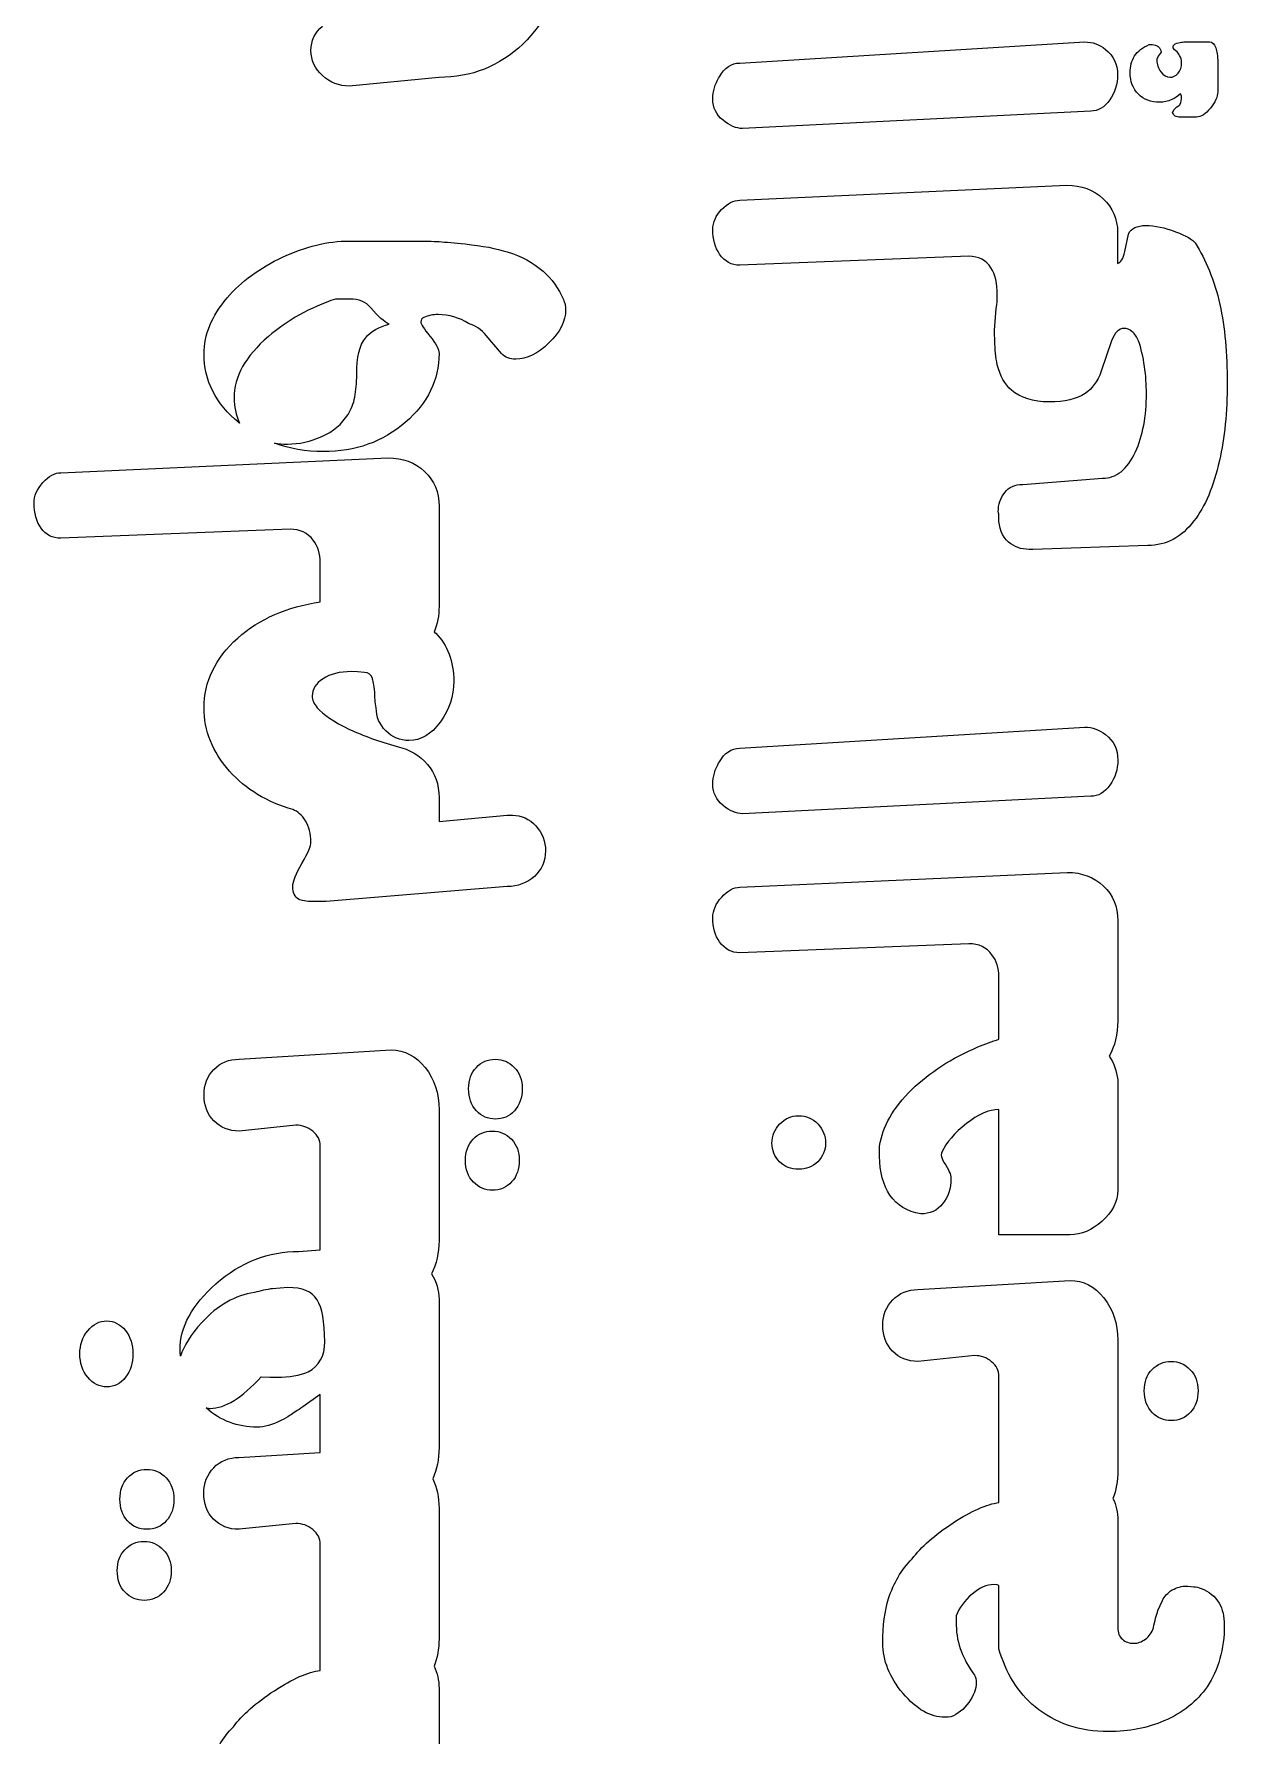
# Model space of a CAD drawing. Extents: x -11 to 3328, y 13 to 1701.
# Drawn here: x 2537.3 to 2619.8, y 1277.3 to 1393.1 of the extents above; entities that cross this region are included whole.
import ezdxf

# ---------------------------------------------------------------- set-up
doc = ezdxf.new("R2010")
doc.units = 0
doc.layers.add('H0107_Printing_Least_5', color=7, linetype='CONTINUOUS')

msp = doc.modelspace()

# ---------------------------------------------------------------- linework, layer by layer
at = {"layer": 'H0107_Printing_Least_5', "color": 1}
for points in [[(2585.298235, 1391.120465), (2608.785235, 1392.562465)], [(2613.175235, 1392.379465), (2613.374235, 1392.379465)], [(2615.750235, 1392.560465), (2617.269235, 1392.560465)], [(2613.984235, 1391.867465), (2613.786235, 1391.587465)], [(2617.830235, 1391.134465), (2617.830235, 1389.165465)], [(2564.816236, 1390.149465), (2558.725236, 1389.555465)], [(2615.318235, 1388.417465), (2615.371235, 1388.698465), (2615.354235, 1388.880465)], [(2609.198235, 1387.856465), (2585.495235, 1386.668465)], [(2614.760235, 1387.757465), (2614.865235, 1387.955465)], [(2616.394235, 1387.444465), (2615.272235, 1387.444465)], [(2585.298235, 1381.783465), (2607.563235, 1382.807465)], [(2611.013235, 1379.588466), (2611.013235, 1377.492466)], [(2611.508235, 1378.301466), (2611.756235, 1379.489466)], [(2558.735236, 1379.010466), (2563.288236, 1379.010466)], [(2600.879235, 1377.971466), (2585.298235, 1377.360466)], [(2558.746236, 1375.067466), (2558.317236, 1375.067466), (2557.792236, 1375.067466)], [(2602.661235, 1372.227466), (2602.629235, 1372.755466), (2602.629235, 1372.937466), (2602.760235, 1374.422466)], [(2569.075236, 1371.352466), (2568.035236, 1372.589466)], [(2610.600235, 1372.227466), (2609.907235, 1370.147466)], [(2539.100237, 1363.248466), (2561.366236, 1364.254466)], [(2604.559235, 1362.455466), (2609.989235, 1362.868466)], [(2564.832236, 1360.970466), (2564.832236, 1354.153466)], [(2602.925235, 1360.194466), (2602.925235, 1360.359466)], [(2554.698236, 1359.402466), (2539.102237, 1358.791466)], [(2613.076235, 1358.296466), (2605.236235, 1358.032466), (2604.988235, 1358.032466)], [(2556.744236, 1354.450466), (2556.744236, 1357.157466)], [(2564.502236, 1352.387466), (2564.618236, 1352.321466)], [(2559.756236, 1349.647466), (2559.283236, 1349.697466), (2558.874236, 1349.713466)], [(2585.298235, 1344.495466), (2608.785235, 1345.936466)], [(2564.832236, 1341.147466), (2564.832236, 1339.513467), (2569.476236, 1339.942467), (2569.657236, 1339.942467), (2569.822236, 1339.942467)], [(2609.198235, 1341.230466), (2585.495235, 1340.042466)], [(2585.299235, 1335.041467), (2607.580235, 1336.048467)], [(2569.470236, 1335.090467), (2557.141236, 1334.066467), (2556.712236, 1334.066467), (2556.282236, 1334.066467)], [(2611.029235, 1332.763467), (2611.029235, 1325.947467)], [(2600.893235, 1331.195467), (2585.299235, 1330.584467)], [(2602.942235, 1324.694467), (2602.942235, 1328.950467)], [(2551.232236, 1323.339467), (2561.581236, 1323.966467)], [(2611.029235, 1321.937467), (2611.029235, 1314.427467)], [(2564.832236, 1319.889467), (2564.832236, 1311.009467)], [(2607.778235, 1311.390467), (2602.942235, 1311.390467), (2602.942235, 1319.907467)], [(2555.094236, 1318.849467), (2551.232236, 1318.453467)], [(2555.301236, 1310.265467), (2556.744236, 1310.375467), (2556.744236, 1317.430467)], [(2594.821235, 1316.737467), (2594.821235, 1317.431467)], [(2554.547236, 1307.801467), (2553.505236, 1307.725467)], [(2597.429235, 1307.659467), (2607.778235, 1308.287467)], [(2564.832236, 1307.014467), (2564.832236, 1296.913468)], [(2611.029235, 1304.210467), (2611.029235, 1295.330468)], [(2601.291235, 1303.170467), (2597.429235, 1302.774467)], [(2552.733236, 1301.730467), (2553.312236, 1301.692467), (2553.813236, 1301.692467)], [(2602.942235, 1293.168468), (2602.942235, 1295.033468), (2602.942235, 1301.750467)], [(2551.218236, 1296.237468), (2556.744236, 1296.571468), (2556.744236, 1300.528467), (2555.554236, 1299.686468)], [(2564.832236, 1292.787468), (2564.832236, 1283.908468)], [(2555.090236, 1291.747468), (2551.220236, 1291.351468)], [(2611.029235, 1291.947468), (2611.029235, 1284.849468), (2611.029235, 1284.651468)], [(2556.744236, 1281.745468), (2556.744236, 1283.610468), (2556.744236, 1290.328468)], [(2602.942235, 1283.215468), (2602.942235, 1287.523468), (2602.809235, 1287.573468), (2602.574235, 1287.589468)], [(2615.788235, 1287.491468), (2616.201235, 1287.441468)], [(2613.763235, 1285.824468), (2614.060235, 1286.500468)], [(2600.037235, 1285.460468), (2600.037235, 1284.981468), (2600.037235, 1284.817468)], [(2564.832236, 1280.524468), (2564.832236, 1273.426468), (2564.832236, 1273.228468)], [(2599.662235, 1278.594468), (2599.480235, 1278.577468), (2599.250235, 1278.561468)]]:
    msp.add_lwpolyline(points, dxfattribs=at)
for points in [[(2617.335235, 1388.051465)], [(2611.508235, 1378.301466)], [(2556.855236, 1365.709466)], [(2564.923236, 1346.288466)], [(2563.883236, 1322.777467)], [(2568.678236, 1319.262467)], [(2588.012235, 1316.366467)], [(2569.775236, 1314.995467)], [(2609.940235, 1312.298467)], [(2614.661235, 1302.774467)], [(2542.220236, 1301.039467)], [(2544.943236, 1291.351468)], [(2544.761236, 1286.514468)]]:
    msp.add_lwpolyline(points, close=True, dxfattribs=at)
for points in [[(2540.529236, 1164.868471), (2668.124233, 1164.868471), (2756.453231, 1283.412468), (2756.453231, 1411.007465)], [(2572.903236, 1397.858465), (2572.903236, 1395.745465), (2572.114236, 1393.932465), (2570.535236, 1392.419465)], [(2556.117236, 1391.982465), (2556.117236, 1392.653465), (2556.382236, 1393.203465), (2556.910236, 1393.632465)], [(2570.535236, 1392.419465), (2568.956236, 1390.906465), (2567.050236, 1390.149465), (2564.816236, 1390.149465)], [(2608.785235, 1392.562465), (2609.302235, 1392.562465), (2609.769235, 1392.391465), (2610.188235, 1392.050465)], [(2610.188235, 1392.050465), (2610.738235, 1391.631465), (2611.013235, 1391.054465), (2611.013235, 1390.316465)], [(2612.176235, 1391.605465), (2612.380235, 1391.921465), (2612.713235, 1392.179465), (2613.175235, 1392.379465)], [(2613.374235, 1392.379465), (2613.538235, 1392.379465), (2613.676235, 1392.332465), (2613.786235, 1392.239465)], [(2613.786235, 1392.239465), (2613.896235, 1392.145465), (2613.962235, 1392.022465), (2613.984235, 1391.867465)], [(2614.793235, 1392.219465), (2614.793235, 1392.338465), (2614.875235, 1392.422465), (2615.041235, 1392.471465)], [(2614.974235, 1391.958465), (2614.853235, 1392.056465), (2614.793235, 1392.142465), (2614.793235, 1392.219465)], [(2615.041235, 1392.471465), (2615.205235, 1392.520465), (2615.338235, 1392.546465), (2615.436235, 1392.552465)], [(2615.436235, 1392.552465), (2615.536235, 1392.558465), (2615.640235, 1392.560465), (2615.750235, 1392.560465)], [(2617.269235, 1392.560465), (2617.455235, 1392.560465), (2617.599235, 1392.429465), (2617.698235, 1392.167465)], [(2617.698235, 1392.167465), (2617.742235, 1392.035465), (2617.774235, 1391.893465), (2617.797235, 1391.740465)], [(2556.902236, 1390.265465), (2556.379236, 1390.738465), (2556.117236, 1391.310465), (2556.117236, 1391.982465)], [(2583.911235, 1390.196465), (2584.263235, 1390.812465), (2584.726235, 1391.120465), (2585.298235, 1391.120465)], [(2611.871235, 1390.465465), (2611.871235, 1390.909465), (2611.973235, 1391.288465), (2612.176235, 1391.605465)], [(2613.786235, 1391.587465), (2613.720235, 1391.488465), (2613.687235, 1391.399465), (2613.687235, 1391.322465)], [(2613.687235, 1391.322465), (2613.687235, 1391.036465), (2613.778235, 1390.770465), (2613.959235, 1390.522465)], [(2615.238235, 1391.632465), (2615.183235, 1391.751465), (2615.095235, 1391.860465), (2614.974235, 1391.958465)], [(2615.132235, 1390.428465), (2615.290235, 1390.612465), (2615.371235, 1390.851465), (2615.371235, 1391.144465)], [(2615.371235, 1391.144465), (2615.371235, 1391.339465), (2615.326235, 1391.502465), (2615.238235, 1391.632465)], [(2617.797235, 1391.740465), (2617.819235, 1391.587465), (2617.830235, 1391.385465), (2617.830235, 1391.134465)], [(2558.725236, 1389.555465), (2558.032236, 1389.555465), (2557.424236, 1389.792465), (2556.902236, 1390.265465)], [(2583.573235, 1389.438465), (2583.644235, 1389.680465), (2583.757235, 1389.933465), (2583.911235, 1390.196465)], [(2611.013235, 1390.316465), (2611.013235, 1389.689465), (2610.835235, 1389.121465), (2610.477235, 1388.615465)], [(2612.429235, 1389.008465), (2612.057235, 1389.380465), (2611.871235, 1389.865465), (2611.871235, 1390.465465)], [(2613.959235, 1390.522465), (2614.141235, 1390.274465), (2614.341235, 1390.151465), (2614.562235, 1390.151465)], [(2614.562235, 1390.151465), (2614.782235, 1390.151465), (2614.972235, 1390.243465), (2615.132235, 1390.428465)], [(2583.466235, 1388.663465), (2583.466235, 1388.938465), (2583.501235, 1389.196465), (2583.573235, 1389.438465)], [(2584.159235, 1387.237465), (2583.696235, 1387.616465), (2583.466235, 1388.091465), (2583.466235, 1388.663465)], [(2610.477235, 1388.615465), (2610.119235, 1388.109465), (2609.692235, 1387.856465), (2609.198235, 1387.856465)], [(2613.871235, 1388.451465), (2613.282235, 1388.451465), (2612.802235, 1388.636465), (2612.429235, 1389.008465)], [(2614.704235, 1388.649465), (2614.437235, 1388.516465), (2614.160235, 1388.451465), (2613.871235, 1388.451465)], [(2615.304235, 1389.028465), (2615.104235, 1388.864465), (2614.904235, 1388.736465), (2614.704235, 1388.649465)], [(2615.354235, 1388.880465), (2615.332235, 1388.967465), (2615.315235, 1389.017465), (2615.304235, 1389.028465)], [(2617.830235, 1389.165465), (2617.830235, 1388.827465), (2617.665235, 1388.455465), (2617.335235, 1388.051465)], [(2614.942235, 1387.510465), (2614.853235, 1387.575465), (2614.793235, 1387.658465), (2614.760235, 1387.757465)], [(2614.865235, 1387.955465), (2614.911235, 1388.022465), (2615.010235, 1388.109465), (2615.162235, 1388.220465)], [(2615.272235, 1387.444465), (2615.140235, 1387.444465), (2615.029235, 1387.466465), (2614.942235, 1387.510465)], [(2615.162235, 1388.220465), (2615.219235, 1388.241465), (2615.272235, 1388.307465), (2615.318235, 1388.417465)], [(2617.335235, 1388.051465), (2617.005235, 1387.646465), (2616.691235, 1387.444465), (2616.394235, 1387.444465)], [(2585.495235, 1386.668465), (2585.066235, 1386.668465), (2584.621235, 1386.858465), (2584.159235, 1387.237465)], [(2607.563235, 1382.807465), (2608.553235, 1382.807465), (2609.376235, 1382.501465), (2610.031235, 1381.891465)], [(2584.068235, 1381.156465), (2584.470235, 1381.574465), (2584.880235, 1381.783465), (2585.298235, 1381.783465)], [(2610.031235, 1381.891465), (2610.686235, 1381.280465), (2611.013235, 1380.512465), (2611.013235, 1379.588466)], [(2583.466235, 1379.803466), (2583.466235, 1380.287465), (2583.666235, 1380.738465), (2584.068235, 1381.156465)], [(2583.927235, 1378.119466), (2583.620235, 1378.570466), (2583.466235, 1379.132466), (2583.466235, 1379.803466)], [(2611.756235, 1379.489466), (2611.844235, 1379.687466), (2611.986235, 1379.833466), (2612.185235, 1379.927466)], [(2612.185235, 1379.927466), (2612.383235, 1380.020465), (2612.631235, 1380.067465), (2612.927235, 1380.067465)], [(2612.927235, 1380.067465), (2613.555235, 1380.067465), (2614.234235, 1379.927466), (2614.966235, 1379.646466)], [(2614.966235, 1379.646466), (2615.698235, 1379.365466), (2616.141235, 1379.110466), (2616.295235, 1378.879466)], [(2554.183236, 1377.915466), (2555.733236, 1378.645466), (2557.251236, 1379.010466), (2558.735236, 1379.010466)], [(2563.288236, 1379.010466), (2563.870236, 1379.010466), (2564.390236, 1378.996466), (2564.847236, 1378.969466)], [(2564.847236, 1378.969466), (2565.302236, 1378.941466), (2565.888236, 1378.889466), (2566.603236, 1378.812466)], [(2566.603236, 1378.812466), (2567.790236, 1378.691466), (2568.747236, 1378.510466), (2569.473236, 1378.267466)], [(2569.473236, 1378.267466), (2570.430236, 1377.981466), (2571.244236, 1377.547466), (2571.914236, 1376.963466)], [(2585.298235, 1377.360466), (2584.736235, 1377.360466), (2584.280235, 1377.613466), (2583.927235, 1378.119466)], [(2611.013235, 1377.492466), (2611.233235, 1377.547466), (2611.398235, 1377.817466), (2611.508235, 1378.301466)], [(2616.295235, 1378.879466), (2617.032235, 1377.745466), (2617.593235, 1376.348466), (2617.979235, 1374.686466)], [(2550.406236, 1375.141466), (2551.373236, 1376.260466), (2552.632236, 1377.185466), (2554.183236, 1377.915466)], [(2571.914236, 1376.963466), (2572.507236, 1376.435466), (2572.970236, 1375.791466), (2573.299236, 1375.032466)], [(2602.397235, 1377.178466), (2602.067235, 1377.706466), (2601.561235, 1377.971466), (2600.879235, 1377.971466)], [(2602.827235, 1375.330466), (2602.827235, 1376.133466), (2602.684235, 1376.749466), (2602.397235, 1377.178466)], [(2548.839236, 1371.336466), (2548.839236, 1372.632466), (2549.361236, 1373.899466), (2550.406236, 1375.141466)], [(2557.792236, 1375.067466), (2556.937236, 1374.778466), (2556.119236, 1374.418466), (2555.340236, 1373.986466)], [(2560.194236, 1374.473466), (2559.865236, 1374.869466), (2559.382236, 1375.067466), (2558.746236, 1375.067466)], [(2573.299236, 1375.032466), (2573.344236, 1374.922466), (2573.380236, 1374.814466), (2573.407236, 1374.711466)], [(2573.407236, 1374.711466), (2573.434236, 1374.606466), (2573.448236, 1374.476466), (2573.448236, 1374.323466)], [(2602.760235, 1374.422466), (2602.805235, 1374.763466), (2602.827235, 1375.066466), (2602.827235, 1375.330466)], [(2617.979235, 1374.686466), (2618.308235, 1373.135466), (2618.474235, 1371.357466), (2618.474235, 1369.355466)], [(2555.340236, 1373.986466), (2554.561236, 1373.554466), (2553.854236, 1373.061466), (2553.218236, 1372.508466)], [(2561.444236, 1373.350466), (2561.093236, 1373.504466), (2560.676236, 1373.879466), (2560.194236, 1374.473466)], [(2563.792236, 1373.811466), (2563.661236, 1373.756466), (2563.594236, 1373.651466), (2563.594236, 1373.497466)], [(2563.594236, 1373.497466), (2563.594236, 1373.365466), (2563.801236, 1373.046466), (2564.213236, 1372.540466)], [(2564.782236, 1374.009466), (2564.420236, 1374.009466), (2564.090236, 1373.943466), (2563.792236, 1373.811466)], [(2566.846236, 1373.398466), (2566.196236, 1373.805466), (2565.509236, 1374.009466), (2564.782236, 1374.009466)], [(2573.448236, 1374.323466), (2573.448236, 1373.564466), (2573.069236, 1372.815466), (2572.309236, 1372.077466)], [(2553.218236, 1372.508466), (2551.659236, 1371.178466), (2550.880236, 1369.783466), (2550.880236, 1368.321466)], [(2559.232236, 1369.917466), (2559.232236, 1371.105466), (2559.429236, 1371.935466), (2559.818236, 1372.409466)], [(2559.818236, 1372.409466), (2560.209236, 1372.883466), (2560.751236, 1373.196466), (2561.444236, 1373.350466)], [(2564.213236, 1372.540466), (2564.626236, 1372.034466), (2564.832236, 1371.638466), (2564.832236, 1371.352466)], [(2568.035236, 1372.589466), (2567.748236, 1372.963466), (2567.351236, 1373.233466), (2566.846236, 1373.398466)], [(2611.458235, 1373.069466), (2611.118235, 1373.069466), (2610.831235, 1372.788466), (2610.600235, 1372.227466)], [(2612.012235, 1372.838466), (2611.830235, 1372.992466), (2611.646235, 1373.069466), (2611.458235, 1373.069466)], [(2612.433235, 1372.227466), (2612.334235, 1372.480466), (2612.193235, 1372.684466), (2612.012235, 1372.838466)], [(2551.232236, 1366.635466), (2549.637236, 1367.936466), (2548.839236, 1369.503466), (2548.839236, 1371.336466)], [(2564.832236, 1371.352466), (2564.832236, 1369.558466), (2564.068236, 1367.998466), (2562.538236, 1366.673466)], [(2570.048236, 1370.972466), (2569.663236, 1370.972466), (2569.338236, 1371.098466), (2569.075236, 1371.352466)], [(2572.309236, 1372.077466), (2571.550236, 1371.340466), (2570.796236, 1370.972466), (2570.048236, 1370.972466)], [(2602.827235, 1370.593466), (2602.716235, 1371.088466), (2602.661235, 1371.632466), (2602.661235, 1372.227466)], [(2612.846235, 1370.485466), (2612.757235, 1371.129466), (2612.619235, 1371.709466), (2612.433235, 1372.227466)], [(2603.784235, 1368.860466), (2603.333235, 1369.267466), (2603.014235, 1369.844466), (2602.827235, 1370.593466)], [(2609.907235, 1370.147466), (2609.632235, 1369.443466), (2609.269235, 1368.942466), (2608.818235, 1368.645466)], [(2612.977235, 1368.645466), (2612.977235, 1369.228466), (2612.933235, 1369.842466), (2612.846235, 1370.485466)], [(2559.101236, 1368.399466), (2559.188236, 1368.838466), (2559.232236, 1369.345466), (2559.232236, 1369.917466)], [(2606.358235, 1368.067466), (2605.269235, 1368.067466), (2604.411235, 1368.331466), (2603.784235, 1368.860466)], [(2618.474235, 1369.355466), (2618.474235, 1367.374466), (2618.298235, 1365.613466), (2617.945235, 1364.073466)], [(2550.880236, 1368.321466), (2550.880236, 1367.755466), (2551.007236, 1367.189466), (2551.246236, 1366.624466)], [(2558.638236, 1367.210466), (2558.859236, 1367.562466), (2559.013236, 1367.957466), (2559.101236, 1368.399466)], [(2608.818235, 1368.645466), (2608.246235, 1368.260466), (2607.426235, 1368.067466), (2606.358235, 1368.067466)], [(2612.235235, 1364.667466), (2612.729235, 1365.757466), (2612.977235, 1367.082466), (2612.977235, 1368.645466)], [(2551.246236, 1366.624466), (2551.241236, 1366.627466), (2551.236236, 1366.631466), (2551.232236, 1366.635466)], [(2556.855236, 1365.709466), (2557.626236, 1366.050466), (2558.220236, 1366.551466), (2558.638236, 1367.210466)], [(2562.538236, 1366.673466), (2561.009236, 1365.346466), (2559.149236, 1364.684466), (2556.959236, 1364.684466)], [(2554.513236, 1365.196466), (2555.305236, 1365.196466), (2556.085236, 1365.366466), (2556.855236, 1365.709466)], [(2556.959236, 1364.684466), (2555.762236, 1364.684466), (2554.658236, 1364.879466), (2553.643236, 1365.257466)], [(2553.643236, 1365.257466), (2553.909236, 1365.220466), (2554.193236, 1365.196466), (2554.513236, 1365.196466)], [(2561.366236, 1364.254466), (2562.372236, 1364.254466), (2563.202236, 1363.946466), (2563.854236, 1363.330466)], [(2609.989235, 1362.868466), (2610.925235, 1362.868466), (2611.673235, 1363.468466), (2612.235235, 1364.667466)], [(2537.870237, 1362.579466), (2538.273237, 1363.025466), (2538.682237, 1363.248466), (2539.100237, 1363.248466)], [(2563.854236, 1363.330466), (2564.506236, 1362.714466), (2564.832236, 1361.927466), (2564.832236, 1360.970466)], [(2617.945235, 1364.073466), (2617.549235, 1362.312466), (2616.971235, 1360.942466), (2616.212235, 1359.963466)], [(2537.268237, 1361.184466), (2537.268237, 1361.668466), (2537.469237, 1362.133466), (2537.870237, 1362.579466)], [(2603.330235, 1361.895466), (2603.622235, 1362.269466), (2604.031235, 1362.455466), (2604.559235, 1362.455466)], [(2537.747237, 1359.476466), (2537.428237, 1359.932466), (2537.268237, 1360.502466), (2537.268237, 1361.184466)], [(2602.892235, 1360.590466), (2602.892235, 1361.086466), (2603.038235, 1361.520466), (2603.330235, 1361.895466)], [(2602.925235, 1360.359466), (2602.925235, 1360.469466), (2602.915235, 1360.547466), (2602.892235, 1360.590466)], [(2603.586235, 1358.527466), (2603.145235, 1358.934466), (2602.925235, 1359.490466), (2602.925235, 1360.194466)], [(2616.212235, 1359.963466), (2615.365235, 1358.852466), (2614.320235, 1358.296466), (2613.076235, 1358.296466)], [(2539.102237, 1358.791466), (2538.518237, 1358.791466), (2538.067237, 1359.019466), (2537.747237, 1359.476466)], [(2556.266236, 1358.659466), (2555.892236, 1359.155466), (2555.369236, 1359.402466), (2554.698236, 1359.402466)], [(2556.744236, 1357.157466), (2556.744236, 1357.741466), (2556.585236, 1358.241466), (2556.266236, 1358.659466)], [(2604.988235, 1358.032466), (2604.450235, 1358.032466), (2603.982235, 1358.197466), (2603.586235, 1358.527466)], [(2551.132236, 1351.991466), (2552.618236, 1353.311466), (2554.489236, 1354.131466), (2556.744236, 1354.450466)], [(2564.832236, 1354.153466), (2564.832236, 1353.537466), (2564.723236, 1352.948466), (2564.502236, 1352.387466)], [(2548.839236, 1347.253466), (2548.839236, 1349.025466), (2549.603236, 1350.605466), (2551.132236, 1351.991466)], [(2564.618236, 1352.321466), (2565.002236, 1351.936466), (2565.302236, 1351.463466), (2565.518236, 1350.901466)], [(2565.518236, 1350.901466), (2565.732236, 1350.340466), (2565.840236, 1349.724466), (2565.840236, 1349.053466)], [(2556.942236, 1349.226466), (2556.447236, 1348.902466), (2556.200236, 1348.514466), (2556.200236, 1348.062466)], [(2558.874236, 1349.713466), (2558.081236, 1349.713466), (2557.438236, 1349.551466), (2556.942236, 1349.226466)], [(2560.295236, 1349.268466), (2560.197236, 1349.521466), (2560.018236, 1349.647466), (2559.756236, 1349.647466)], [(2560.458236, 1348.310466), (2560.404236, 1348.816466), (2560.349236, 1349.136466), (2560.295236, 1349.268466)], [(2556.200236, 1348.062466), (2556.200236, 1347.787466), (2556.315236, 1347.518466), (2556.547236, 1347.253466)], [(2560.557236, 1347.253466), (2560.491236, 1347.617466), (2560.458236, 1347.969466), (2560.458236, 1348.310466)], [(2565.840236, 1349.053466), (2565.840236, 1348.052466), (2565.534236, 1347.130466), (2564.923236, 1346.288466)], [(2550.568236, 1342.946466), (2549.414236, 1344.255466), (2548.839236, 1345.691466), (2548.839236, 1347.253466)], [(2556.547236, 1347.253466), (2556.920236, 1346.792466), (2557.652236, 1346.302466), (2558.742236, 1345.785466)], [(2561.217236, 1345.677466), (2560.778236, 1346.112466), (2560.557236, 1346.638466), (2560.557236, 1347.253466)], [(2558.742236, 1345.785466), (2559.655236, 1345.356466), (2560.739236, 1344.965466), (2561.994236, 1344.613466)], [(2564.923236, 1346.288466), (2564.312236, 1345.446466), (2563.600236, 1345.026466), (2562.785236, 1345.026466)], [(2608.785235, 1345.936466), (2609.306235, 1345.936466), (2609.777235, 1345.765466), (2610.198235, 1345.424466)], [(2562.785236, 1345.026466), (2562.180236, 1345.026466), (2561.658236, 1345.242466), (2561.217236, 1345.677466)], [(2561.994236, 1344.613466), (2562.830236, 1344.415466), (2563.512236, 1344.010466), (2564.040236, 1343.399466)], [(2610.198235, 1345.424466), (2610.753235, 1345.006466), (2611.029235, 1344.428466), (2611.029235, 1343.691466)], [(2564.040236, 1343.399466), (2564.568236, 1342.789466), (2564.832236, 1342.038466), (2564.832236, 1341.147466)], [(2583.573235, 1342.812466), (2583.644235, 1343.055466), (2583.757235, 1343.307466), (2583.911235, 1343.571466)], [(2583.911235, 1343.571466), (2584.263235, 1344.186466), (2584.726235, 1344.495466), (2585.298235, 1344.495466)], [(2611.029235, 1343.691466), (2611.029235, 1343.063466), (2610.849235, 1342.496466), (2610.488235, 1341.990466)], [(2554.882236, 1340.322466), (2553.126236, 1340.827466), (2551.687236, 1341.702466), (2550.568236, 1342.946466)], [(2583.466235, 1342.037466), (2583.466235, 1342.313466), (2583.501235, 1342.570466), (2583.573235, 1342.812466)], [(2584.159235, 1340.611466), (2583.696235, 1340.990466), (2583.466235, 1341.466466), (2583.466235, 1342.037466)], [(2610.488235, 1341.990466), (2610.127235, 1341.483466), (2609.697235, 1341.230466), (2609.198235, 1341.230466)], [(2555.747236, 1339.554467), (2555.500236, 1339.955467), (2555.212236, 1340.211466), (2554.882236, 1340.322466)], [(2569.822236, 1339.942467), (2570.448236, 1339.942467), (2570.980236, 1339.698467), (2571.420236, 1339.210467)], [(2585.495235, 1340.042466), (2585.066235, 1340.042466), (2584.621235, 1340.232466), (2584.159235, 1340.611466)], [(2556.117236, 1338.126467), (2556.117236, 1338.677467), (2555.994236, 1339.152467), (2555.747236, 1339.554467)], [(2571.420236, 1339.210467), (2571.859236, 1338.722467), (2572.078236, 1338.154467), (2572.078236, 1337.507467)], [(2555.498236, 1336.666467), (2555.911236, 1337.376467), (2556.117236, 1337.862467), (2556.117236, 1338.126467)], [(2554.880236, 1335.090467), (2554.880236, 1335.430467), (2555.086236, 1335.956467), (2555.498236, 1336.666467)], [(2572.078236, 1337.507467), (2572.078236, 1336.817467), (2571.825236, 1336.241467), (2571.319236, 1335.780467)], [(2571.319236, 1335.780467), (2570.813236, 1335.319467), (2570.196236, 1335.090467), (2569.470236, 1335.090467)], [(2607.580235, 1336.048467), (2608.581235, 1336.048467), (2609.407235, 1335.739467), (2610.056235, 1335.124467)], [(2555.275236, 1334.231467), (2555.012236, 1334.385467), (2554.880236, 1334.671467), (2554.880236, 1335.090467)], [(2556.282236, 1334.066467), (2555.799236, 1334.066467), (2555.463236, 1334.121467), (2555.275236, 1334.231467)], [(2583.466235, 1332.977467), (2583.466235, 1333.461467), (2583.666235, 1333.926467), (2584.069235, 1334.373467)], [(2584.069235, 1334.373467), (2584.470235, 1334.818467), (2584.881235, 1335.041467), (2585.299235, 1335.041467)], [(2610.056235, 1335.124467), (2610.705235, 1334.507467), (2611.029235, 1333.720467), (2611.029235, 1332.763467)], [(2583.928235, 1331.327467), (2583.620235, 1331.745467), (2583.466235, 1332.295467), (2583.466235, 1332.977467)], [(2585.299235, 1330.584467), (2584.738235, 1330.584467), (2584.280235, 1330.832467), (2583.928235, 1331.327467)], [(2602.463235, 1330.452467), (2602.088235, 1330.948467), (2601.565235, 1331.195467), (2600.893235, 1331.195467)], [(2602.942235, 1328.950467), (2602.942235, 1329.534467), (2602.782235, 1330.034467), (2602.463235, 1330.452467)], [(2611.029235, 1325.947467), (2611.029235, 1325.031467), (2610.831235, 1324.231467), (2610.447235, 1323.542467)], [(2561.581236, 1323.966467), (2562.483236, 1323.966467), (2563.251236, 1323.570467), (2563.883236, 1322.777467)], [(2597.018235, 1321.277467), (2598.230235, 1322.454467), (2599.728235, 1323.419467), (2601.513235, 1324.173467)], [(2601.513235, 1324.173467), (2601.992235, 1324.376467), (2602.468235, 1324.546467), (2602.942235, 1324.694467)], [(2548.839236, 1320.912467), (2548.839236, 1321.605467), (2549.064236, 1322.183467), (2549.515236, 1322.645467)], [(2549.515236, 1322.645467), (2549.967236, 1323.107467), (2550.539236, 1323.339467), (2551.232236, 1323.339467)], [(2563.883236, 1322.777467), (2564.517236, 1321.985467), (2564.832236, 1321.022467), (2564.832236, 1319.889467)], [(2566.846236, 1321.325467), (2566.846236, 1321.929467), (2567.022236, 1322.414467), (2567.374236, 1322.777467)], [(2567.374236, 1322.777467), (2567.705236, 1323.151467), (2568.138236, 1323.339467), (2568.678236, 1323.339467)], [(2568.678236, 1323.339467), (2569.174236, 1323.339467), (2569.599236, 1323.151467), (2569.957236, 1322.777467)], [(2569.957236, 1322.777467), (2570.315236, 1322.403467), (2570.493236, 1321.919467), (2570.493236, 1321.325467)], [(2610.447235, 1323.542467), (2610.759235, 1323.063467), (2610.954235, 1322.529467), (2611.029235, 1321.937467)], [(2549.507236, 1319.146467), (2549.062236, 1319.608467), (2548.839236, 1320.197467), (2548.839236, 1320.912467)], [(2567.374236, 1319.823467), (2567.022236, 1320.230467), (2566.846236, 1320.731467), (2566.846236, 1321.325467)], [(2570.493236, 1321.325467), (2570.493236, 1320.731467), (2570.317236, 1320.230467), (2569.965236, 1319.823467)], [(2594.821235, 1317.431467), (2595.008235, 1318.751467), (2595.741235, 1320.033467), (2597.018235, 1321.277467)], [(2551.232236, 1318.453467), (2550.528236, 1318.453467), (2549.952236, 1318.684467), (2549.507236, 1319.146467)], [(2568.678236, 1319.262467), (2568.172236, 1319.262467), (2567.737236, 1319.449467), (2567.374236, 1319.823467)], [(2569.965236, 1319.823467), (2569.613236, 1319.449467), (2569.184236, 1319.262467), (2568.678236, 1319.262467)], [(2588.021235, 1318.932467), (2588.373235, 1319.306467), (2588.803235, 1319.494467), (2589.308235, 1319.494467)], [(2589.308235, 1319.494467), (2589.815235, 1319.494467), (2590.247235, 1319.309467), (2590.604235, 1318.941467)], [(2602.942235, 1319.907467), (2602.257235, 1319.907467), (2601.517235, 1319.590467), (2600.721235, 1318.957467)], [(2556.241236, 1318.437467), (2555.906236, 1318.712467), (2555.524236, 1318.849467), (2555.094236, 1318.849467)], [(2556.744236, 1317.430467), (2556.744236, 1317.826467), (2556.577236, 1318.162467), (2556.241236, 1318.437467)], [(2566.631236, 1316.456467), (2566.631236, 1317.050467), (2566.807236, 1317.531467), (2567.159236, 1317.900467)], [(2567.159236, 1317.900467), (2567.511236, 1318.269467), (2567.946236, 1318.453467), (2568.464236, 1318.453467)], [(2568.464236, 1318.453467), (2568.958236, 1318.453467), (2569.393236, 1318.265467), (2569.767236, 1317.891467)], [(2587.493235, 1317.629467), (2587.493235, 1318.124467), (2587.669235, 1318.558467), (2588.021235, 1318.932467)], [(2590.604235, 1318.941467), (2590.962235, 1318.572467), (2591.141235, 1318.135467), (2591.141235, 1317.629467)], [(2600.721235, 1318.957467), (2599.925235, 1318.325467), (2599.367235, 1317.678467), (2599.047235, 1317.018467)], [(2569.767236, 1317.891467), (2570.119236, 1317.518467), (2570.295236, 1317.039467), (2570.295236, 1316.456467)], [(2588.012235, 1316.366467), (2587.666235, 1316.713467), (2587.493235, 1317.134467), (2587.493235, 1317.629467)], [(2591.141235, 1317.629467), (2591.141235, 1317.156467), (2590.965235, 1316.731467), (2590.612235, 1316.357467)], [(2595.522235, 1314.088467), (2595.055235, 1314.776467), (2594.821235, 1315.659467), (2594.821235, 1316.737467)], [(2599.047235, 1317.018467), (2599.024235, 1316.996467), (2599.014235, 1316.929467), (2599.014235, 1316.820467)], [(2599.014235, 1316.820467), (2599.014235, 1316.666467), (2599.081235, 1316.490467), (2599.217235, 1316.292467)], [(2567.176236, 1314.979467), (2566.813236, 1315.347467), (2566.631236, 1315.839467), (2566.631236, 1316.456467)], [(2570.295236, 1316.456467), (2570.295236, 1315.862467), (2570.122236, 1315.374467), (2569.775236, 1314.995467)], [(2589.308235, 1315.846467), (2588.791235, 1315.846467), (2588.359235, 1316.019467), (2588.012235, 1316.366467)], [(2590.612235, 1316.357467), (2590.238235, 1316.017467), (2589.804235, 1315.846467), (2589.308235, 1315.846467)], [(2599.217235, 1316.292467), (2599.522235, 1315.829467), (2599.673235, 1315.477467), (2599.673235, 1315.236467)], [(2568.464236, 1314.425467), (2567.968236, 1314.425467), (2567.539236, 1314.609467), (2567.176236, 1314.979467)], [(2569.775236, 1314.995467), (2569.429236, 1314.615467), (2568.992236, 1314.425467), (2568.464236, 1314.425467)], [(2599.673235, 1315.236467), (2599.673235, 1314.531467), (2599.485235, 1313.951467), (2599.108235, 1313.494467)], [(2611.029235, 1314.427467), (2611.029235, 1313.656467), (2610.667235, 1312.947467), (2609.940235, 1312.298467)], [(2597.627235, 1312.809467), (2596.692235, 1312.974467), (2595.991235, 1313.401467), (2595.522235, 1314.088467)], [(2599.108235, 1313.494467), (2598.731235, 1313.037467), (2598.237235, 1312.809467), (2597.627235, 1312.809467)], [(2609.940235, 1312.298467), (2609.269235, 1311.692467), (2608.549235, 1311.390467), (2607.778235, 1311.390467)], [(2564.832236, 1311.009467), (2564.832236, 1310.153467), (2564.654236, 1309.402467), (2564.319236, 1308.743467)], [(2549.650236, 1308.054467), (2551.324236, 1309.528467), (2553.208236, 1310.265467), (2555.301236, 1310.265467)], [(2564.319236, 1308.743467), (2564.659236, 1308.181467), (2564.832236, 1307.606467), (2564.832236, 1307.014467)], [(2547.205236, 1303.532467), (2547.205236, 1305.127467), (2548.019236, 1306.635467), (2549.650236, 1308.054467)], [(2553.505236, 1307.725467), (2553.094236, 1307.672467), (2552.682236, 1307.583467), (2552.270236, 1307.455467)], [(2556.534236, 1306.975467), (2556.186236, 1307.525467), (2555.524236, 1307.801467), (2554.547236, 1307.801467)], [(2595.712235, 1306.966467), (2596.164235, 1307.429467), (2596.736235, 1307.659467), (2597.429235, 1307.659467)], [(2607.778235, 1308.287467), (2608.680235, 1308.287467), (2609.448235, 1307.891467), (2610.080235, 1307.098467)], [(2552.270236, 1307.455467), (2550.960236, 1307.276467), (2549.765236, 1306.597467), (2548.684236, 1305.419467)], [(2557.053236, 1304.113467), (2557.053236, 1305.470467), (2556.880236, 1306.424467), (2556.534236, 1306.975467)], [(2595.036235, 1305.234467), (2595.036235, 1305.926467), (2595.261235, 1306.504467), (2595.712235, 1306.966467)], [(2610.080235, 1307.098467), (2610.714235, 1306.306467), (2611.029235, 1305.343467), (2611.029235, 1304.210467)], [(2540.924236, 1304.860467), (2541.281236, 1305.306467), (2541.714236, 1305.529467), (2542.220236, 1305.529467)], [(2542.220236, 1305.529467), (2542.715236, 1305.529467), (2543.136236, 1305.312467), (2543.482236, 1304.877467)], [(2548.684236, 1305.419467), (2547.941236, 1304.608467), (2547.472236, 1303.849467), (2547.240236, 1303.135467)], [(2595.704235, 1303.467467), (2595.259235, 1303.929467), (2595.036235, 1304.518467), (2595.036235, 1305.234467)], [(2540.388236, 1303.301467), (2540.388236, 1303.894467), (2540.567236, 1304.414467), (2540.924236, 1304.860467)], [(2543.482236, 1304.877467), (2543.830236, 1304.442467), (2544.002236, 1303.916467), (2544.002236, 1303.301467)], [(2555.935236, 1302.077467), (2556.681236, 1302.460467), (2557.053236, 1303.138467), (2557.053236, 1304.113467)], [(2540.924236, 1301.699467), (2540.567236, 1302.140467), (2540.388236, 1302.674467), (2540.388236, 1303.301467)], [(2544.002236, 1303.301467), (2544.002236, 1302.674467), (2543.835236, 1302.140467), (2543.499236, 1301.699467)], [(2547.240236, 1303.135467), (2547.232236, 1303.269467), (2547.205236, 1303.394467), (2547.205236, 1303.532467)], [(2597.429235, 1302.774467), (2596.725235, 1302.774467), (2596.150235, 1303.005467), (2595.704235, 1303.467467)], [(2602.439235, 1302.758467), (2602.103235, 1303.032467), (2601.721235, 1303.170467), (2601.291235, 1303.170467)], [(2542.220236, 1301.039467), (2541.714236, 1301.039467), (2541.281236, 1301.260467), (2540.924236, 1301.699467)], [(2543.499236, 1301.699467), (2543.163236, 1301.260467), (2542.737236, 1301.039467), (2542.220236, 1301.039467)], [(2549.262236, 1299.579468), (2550.265236, 1299.579468), (2551.422236, 1300.296467), (2552.733236, 1301.730467)], [(2553.813236, 1301.692467), (2554.636236, 1301.692467), (2555.344236, 1301.820467), (2555.935236, 1302.077467)], [(2602.942235, 1301.750467), (2602.942235, 1302.147467), (2602.775235, 1302.482467), (2602.439235, 1302.758467)], [(2612.829235, 1300.777467), (2612.829235, 1301.371467), (2613.005235, 1301.853467), (2613.357235, 1302.221467)], [(2613.357235, 1302.221467), (2613.709235, 1302.590467), (2614.143235, 1302.774467), (2614.661235, 1302.774467)], [(2614.661235, 1302.774467), (2615.156235, 1302.774467), (2615.590235, 1302.587467), (2615.965235, 1302.213467)], [(2615.965235, 1302.213467), (2616.317235, 1301.839467), (2616.493235, 1301.360467), (2616.493235, 1300.777467)], [(2613.374235, 1299.300468), (2613.010235, 1299.668468), (2612.829235, 1300.160467), (2612.829235, 1300.777467)], [(2616.493235, 1300.777467), (2616.493235, 1300.182467), (2616.320235, 1299.696468), (2615.973235, 1299.316468)], [(2552.462236, 1298.300468), (2551.112236, 1298.300468), (2549.955236, 1298.747468), (2548.974236, 1299.606468)], [(2548.974236, 1299.606468), (2549.069236, 1299.595468), (2549.161236, 1299.579468), (2549.262236, 1299.579468)], [(2555.554236, 1299.686468), (2555.202236, 1299.443468), (2554.918236, 1299.251468), (2554.703236, 1299.108468)], [(2554.066236, 1298.745468), (2553.482236, 1298.448468), (2552.947236, 1298.300468), (2552.462236, 1298.300468)], [(2554.703236, 1299.108468), (2554.488236, 1298.965468), (2554.275236, 1298.844468), (2554.066236, 1298.745468)], [(2614.661235, 1298.746468), (2614.165235, 1298.746468), (2613.736235, 1298.931468), (2613.374235, 1299.300468)], [(2615.973235, 1299.316468), (2615.626235, 1298.936468), (2615.189235, 1298.746468), (2614.661235, 1298.746468)], [(2549.500236, 1295.543468), (2549.952236, 1296.005468), (2550.524236, 1296.237468), (2551.218236, 1296.237468)], [(2564.832236, 1296.913468), (2564.832236, 1296.114468), (2564.685236, 1295.412468), (2564.407236, 1294.796468)], [(2543.111236, 1293.397468), (2543.111236, 1293.992468), (2543.288236, 1294.479468), (2543.640236, 1294.858468)], [(2543.640236, 1294.858468), (2543.992236, 1295.238468), (2544.426236, 1295.428468), (2544.943236, 1295.428468)], [(2544.943236, 1295.428468), (2545.461236, 1295.428468), (2545.898236, 1295.238468), (2546.256236, 1294.858468)], [(2546.256236, 1294.858468), (2546.613236, 1294.479468), (2546.792236, 1293.992468), (2546.792236, 1293.397468)], [(2548.822236, 1293.810468), (2548.822236, 1294.503468), (2549.048236, 1295.082468), (2549.500236, 1295.543468)], [(2564.407236, 1294.796468), (2564.682236, 1294.197468), (2564.832236, 1293.533468), (2564.832236, 1292.787468)], [(2611.029235, 1295.330468), (2611.029235, 1294.640468), (2610.915235, 1294.016468), (2610.697235, 1293.455468)], [(2549.492236, 1292.044468), (2549.045236, 1292.506468), (2548.822236, 1293.095468), (2548.822236, 1293.810468)], [(2543.631236, 1291.920468), (2543.284236, 1292.300468), (2543.111236, 1292.792468), (2543.111236, 1293.397468)], [(2546.792236, 1293.397468), (2546.792236, 1292.792468), (2546.618236, 1292.300468), (2546.272236, 1291.920468)], [(2599.823235, 1291.790468), (2601.077235, 1292.610468), (2602.117235, 1293.069468), (2602.942235, 1293.168468)], [(2610.697235, 1293.455468), (2610.914235, 1293.004468), (2611.029235, 1292.503468), (2611.029235, 1291.947468)], [(2544.943236, 1291.351468), (2544.415236, 1291.351468), (2543.978236, 1291.541468), (2543.631236, 1291.920468)], [(2546.272236, 1291.920468), (2545.925236, 1291.541468), (2545.483236, 1291.351468), (2544.943236, 1291.351468)], [(2551.220236, 1291.351468), (2550.514236, 1291.351468), (2549.938236, 1291.582468), (2549.492236, 1292.044468)], [(2556.240236, 1291.335468), (2555.904236, 1291.610468), (2555.521236, 1291.747468), (2555.090236, 1291.747468)], [(2556.744236, 1290.328468), (2556.744236, 1290.724468), (2556.577236, 1291.060468), (2556.240236, 1291.335468)], [(2597.033235, 1289.339468), (2597.638235, 1290.153468), (2598.568235, 1290.970468), (2599.823235, 1291.790468)], [(2543.458236, 1289.965468), (2543.788236, 1290.338468), (2544.223236, 1290.526468), (2544.761236, 1290.526468)], [(2544.761236, 1290.526468), (2545.268236, 1290.526468), (2545.702236, 1290.336468), (2546.066236, 1289.956468)], [(2542.930236, 1288.545468), (2542.930236, 1289.128468), (2543.106236, 1289.601468), (2543.458236, 1289.965468)], [(2546.066236, 1289.956468), (2546.428236, 1289.577468), (2546.610236, 1289.106468), (2546.610236, 1288.545468)], [(2595.432235, 1286.648468), (2595.762235, 1287.694468), (2596.296235, 1288.590468), (2597.033235, 1289.339468)], [(2543.466236, 1287.068468), (2543.108236, 1287.436468), (2542.930236, 1287.929468), (2542.930236, 1288.545468)], [(2546.610236, 1288.545468), (2546.610236, 1287.951468), (2546.436236, 1287.464468), (2546.090236, 1287.084468)], [(2544.761236, 1286.514468), (2544.255236, 1286.514468), (2543.824236, 1286.699468), (2543.466236, 1287.068468)], [(2546.090236, 1287.084468), (2545.744236, 1286.704468), (2545.301236, 1286.514468), (2544.761236, 1286.514468)], [(2595.036235, 1283.628468), (2595.036235, 1284.783468), (2595.168235, 1285.790468), (2595.432235, 1286.648468)], [(2601.114235, 1286.937468), (2600.585235, 1286.502468), (2600.226235, 1286.010468), (2600.037235, 1285.460468)], [(2602.574235, 1287.589468), (2602.130235, 1287.589468), (2601.643235, 1287.372468), (2601.114235, 1286.937468)], [(2614.060235, 1286.500468), (2614.202235, 1286.797468), (2614.427235, 1287.039468), (2614.735235, 1287.226468)], [(2614.735235, 1287.226468), (2614.900235, 1287.314468), (2615.061235, 1287.380468), (2615.221235, 1287.424468)], [(2615.221235, 1287.424468), (2615.380235, 1287.468468), (2615.569235, 1287.491468), (2615.788235, 1287.491468)], [(2616.201235, 1287.441468), (2616.365235, 1287.429468), (2616.530235, 1287.391468), (2616.695235, 1287.325468)], [(2616.695235, 1287.325468), (2617.243235, 1287.127468), (2617.655235, 1286.791468), (2617.929235, 1286.318468)], [(2613.451235, 1284.651468), (2613.549235, 1285.124468), (2613.653235, 1285.515468), (2613.763235, 1285.824468)], [(2617.929235, 1286.318468), (2618.161235, 1285.922468), (2618.276235, 1285.432468), (2618.276235, 1284.849468)], [(2600.037235, 1284.817468), (2600.037235, 1284.200468), (2600.157235, 1283.601468), (2600.395235, 1283.017468)], [(2611.029235, 1284.651468), (2611.029235, 1284.310468), (2611.134235, 1284.049468), (2611.342235, 1283.867468)], [(2612.907235, 1283.876468), (2613.170235, 1284.062468), (2613.352235, 1284.321468), (2613.451235, 1284.651468)], [(2618.276235, 1284.849468), (2618.276235, 1283.188468), (2617.885235, 1281.784468), (2617.105235, 1280.641468)], [(2564.832236, 1283.908468), (2564.832236, 1283.217468), (2564.718236, 1282.594468), (2564.500236, 1282.032468)], [(2596.410235, 1280.186468), (2595.494235, 1281.270468), (2595.036235, 1282.417468), (2595.036235, 1283.628468)], [(2605.399235, 1279.271468), (2604.223235, 1280.250468), (2603.403235, 1281.565468), (2602.942235, 1283.215468)], [(2611.342235, 1283.867468), (2611.551235, 1283.686468), (2611.809235, 1283.595468), (2612.116235, 1283.595468)], [(2612.116235, 1283.595468), (2612.380235, 1283.595468), (2612.643235, 1283.688468), (2612.907235, 1283.876468)], [(2564.500236, 1282.032468), (2564.717236, 1281.581468), (2564.832236, 1281.080468), (2564.832236, 1280.524468)], [(2600.395235, 1283.017468), (2600.558235, 1282.555468), (2600.852235, 1282.027468), (2601.276235, 1281.432468)], [(2553.625236, 1280.366468), (2554.880236, 1281.187468), (2555.919236, 1281.646468), (2556.744236, 1281.745468)], [(2601.391235, 1280.921468), (2601.391235, 1280.492468), (2601.223235, 1280.040468), (2600.889235, 1279.567468)], [(2601.276235, 1281.432468), (2601.352235, 1281.301468), (2601.391235, 1281.130468), (2601.391235, 1280.921468)], [(2550.836236, 1277.916468), (2551.441236, 1278.730468), (2552.371236, 1279.547468), (2553.625236, 1280.366468)], [(2599.250235, 1278.561468), (2598.273235, 1278.561468), (2597.327235, 1279.103468), (2596.410235, 1280.186468)], [(2617.105235, 1280.641468), (2616.423235, 1279.639468), (2615.445235, 1278.863468), (2614.170235, 1278.313468)], [(2600.889235, 1279.567468), (2600.554235, 1279.095468), (2600.145235, 1278.769468), (2599.662235, 1278.594468)], [(2610.411235, 1277.586468), (2608.421235, 1277.586468), (2606.750235, 1278.148468), (2605.399235, 1279.271468)], [(2549.234236, 1275.225468), (2549.565236, 1276.271468), (2550.098236, 1277.167468), (2550.836236, 1277.916468)], [(2614.170235, 1278.313468), (2613.060235, 1277.829468), (2611.806235, 1277.586468), (2610.411235, 1277.586468)]]:
    msp.add_open_spline(points, degree=3, dxfattribs=at)

doc.saveas('drawing.dxf')
